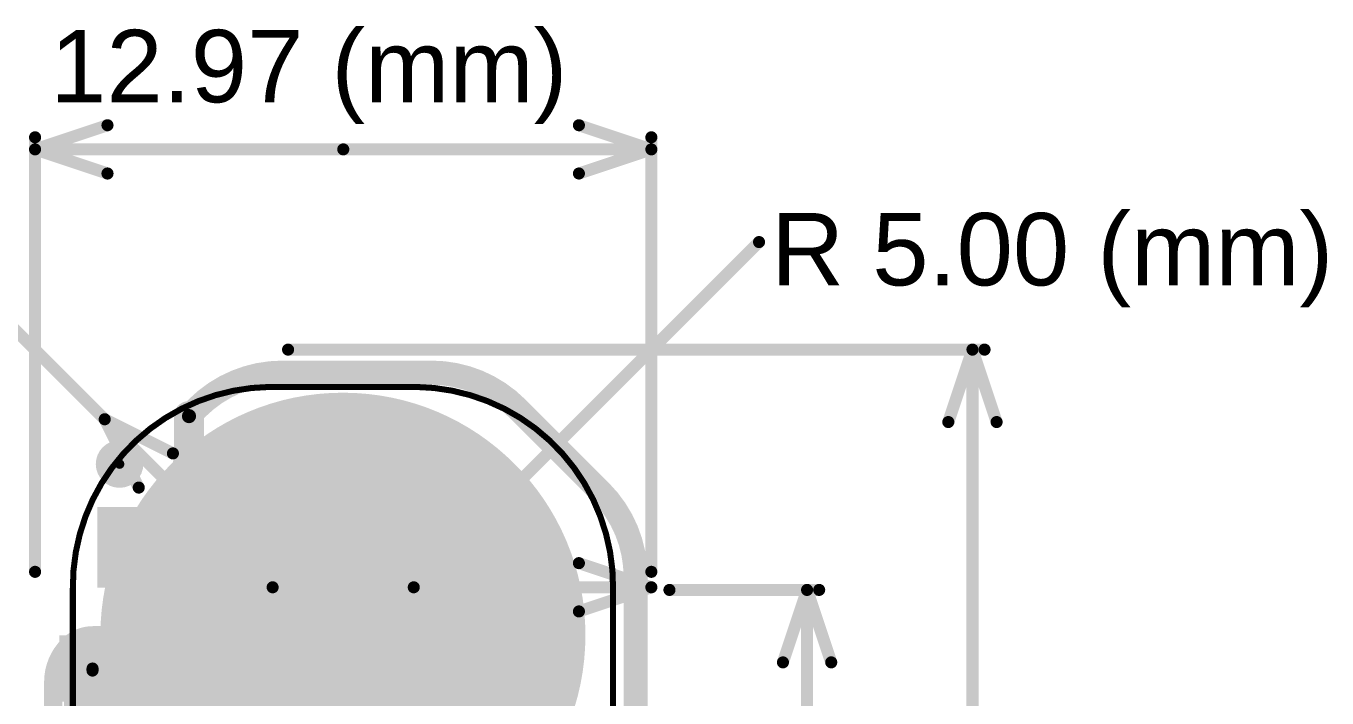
# Model space of a CAD drawing. Header units: millimetres. Extents: x -1.12 to 0.67, y -0.23 to 1.43.
# Drawn here: x -0.448 to 0.63, y 0.875 to 1.432 of the extents above; entities that cross this region are included whole.
import ezdxf

# ---------------------------------------------------------------- set-up
doc = ezdxf.new("R2010")
doc.units = ezdxf.units.MM
doc.header["$MEASUREMENT"] = 0
for name, color, linetype in [('BottomLayer', 5, 'Continuous'), ('BottomPaste', 16, 'Continuous'), ('BottomSolder', 6, 'Continuous'), ('Mechanical1', 6, 'Continuous'), ('PadHoleLayer', 156, 'Continuous'), ('TopLayer', 1, 'Continuous'), ('TopOverlay', 2, 'Continuous'), ('TopPaste', 8, 'Continuous'), ('TopSolder', 216, 'Continuous'), ('ViaHoleLayer', 16, 'Continuous')]:
    doc.layers.add(name, color=color, linetype=linetype)
doc.styles.add('Arial', font='', dxfattribs={"height": 0.2})
doc.styles.get('Arial').set_extended_font_data('Arial')

# ---------------------------------------------------------------- blocks, each defined once
blk = doc.blocks.new('_EMG________6')
at = {"layer": 'TopLayer'}
h = blk.add_hatch(color=1, dxfattribs=at)
edge = h.paths.add_edge_path()
edge.add_arc((0, 0.3932), 0.1969, 0, 360)
h = blk.add_hatch(color=1, dxfattribs=at)
edge = h.paths.add_edge_path()
edge.add_arc((-0.124, -0.0005), 0.0827, 90, 270)
edge.add_line((-0.124, -0.0832), (0.124, -0.0832))
edge.add_arc((0.124, -0.0005), 0.0827, 270, 450)
edge.add_line((0.124, 0.0822), (-0.124, 0.0822))
h = blk.add_hatch(color=1, dxfattribs=at)
edge = h.paths.add_edge_path()
edge.add_arc((0, -0.3932), 0.1969, 0, 360)
at = {"layer": 'TopPaste'}
h = blk.add_hatch(color=8, dxfattribs=at)
edge = h.paths.add_edge_path()
edge.add_arc((0, 0.3932), 0.1969, 0, 360)
h = blk.add_hatch(color=8, dxfattribs=at)
edge = h.paths.add_edge_path()
edge.add_arc((-0.124, -0.0005), 0.0827, 90, 270)
edge.add_line((-0.124, -0.0832), (0.124, -0.0832))
edge.add_arc((0.124, -0.0005), 0.0827, 270, 450)
edge.add_line((0.124, 0.0822), (-0.124, 0.0822))
h = blk.add_hatch(color=8, dxfattribs=at)
edge = h.paths.add_edge_path()
edge.add_arc((0, -0.3932), 0.1969, 0, 360)
at = {"layer": 'TopSolder'}
h = blk.add_hatch(color=216, dxfattribs=at)
edge = h.paths.add_edge_path()
edge.add_arc((0, 0.3932), 0.2009, 0, 360)
h = blk.add_hatch(color=216, dxfattribs=at)
edge = h.paths.add_edge_path()
edge.add_arc((-0.124, -0.0005), 0.0867, 90, 270)
edge.add_line((-0.124, -0.0872), (0.124, -0.0872))
edge.add_arc((0.124, -0.0005), 0.0867, 270, 450)
edge.add_line((0.124, 0.0862), (-0.124, 0.0862))
h = blk.add_hatch(color=216, dxfattribs=at)
edge = h.paths.add_edge_path()
edge.add_arc((0, -0.3932), 0.2009, 0, 360)
at = {"layer": 'TopOverlay', "const_width": 0.005}
for points in [[(-0.2237, 0.4317, -0.414214), (-0.0603, 0.5989)], [(0.0603, 0.5989, -0.414214), (0.2238, 0.4317)], [(-0.0603, -0.5989, -0.414214), (-0.2237, -0.4317)], [(0.2238, -0.4317, -0.414214), (0.0603, -0.5989)]]:
    blk.add_lwpolyline(points, format="xyb", dxfattribs=at)
for points in [[(-0.0603, 0.5989), (0.0603, 0.5989)], [(-0.2237, -0.4317), (-0.2237, 0.4317)], [(0.2238, -0.4317), (0.2238, 0.4317)], [(-0.0603, -0.5989), (0.0603, -0.5989)]]:
    blk.add_lwpolyline(points, dxfattribs=at)
at = {"layer": 'TopOverlay', "const_width": 0.0025}
for points in [[(-0.0615, 0.5989, 1), (-0.059, 0.5989, 1)], [(-0.0615, 0.5989, 1), (-0.059, 0.5989, 1)], [(0.059, 0.5989, 1), (0.0615, 0.5989, 1)], [(0.059, 0.5989, 1), (0.0615, 0.5989, 1)], [(-0.225, 0.4317, 1), (-0.2225, 0.4317, 1)], [(-0.225, 0.4317, 1), (-0.2225, 0.4317, 1)], [(0.2225, 0.4317, 1), (0.225, 0.4317, 1)], [(0.2225, 0.4317, 1), (0.225, 0.4317, 1)], [(-0.225, -0.4317, 1), (-0.2225, -0.4317, 1)], [(-0.225, -0.4317, 1), (-0.2225, -0.4317, 1)], [(0.2225, -0.4317, 1), (0.225, -0.4317, 1)], [(0.2225, -0.4317, 1), (0.225, -0.4317, 1)], [(-0.0615, -0.5989, 1), (-0.059, -0.5989, 1)], [(-0.0615, -0.5989, 1), (-0.059, -0.5989, 1)], [(0.059, -0.5989, 1), (0.0615, -0.5989, 1)], [(0.059, -0.5989, 1), (0.0615, -0.5989, 1)]]:
    blk.add_lwpolyline(points, format="xyb", close=True, dxfattribs=at)
blk = doc.blocks.new('TC33X_2_104E__B_11')
at = {"layer": 'BottomLayer'}
for points in [[(-0.0236, 0.0236), (0.0236, 0.0236), (0.0236, -0.0236), (-0.0236, -0.0236)], [(0.0551, 0.0236), (0.1024, 0.0236), (0.1024, -0.0236), (0.0551, -0.0236)], [(0.0079, -0.0709), (0.0709, -0.0709), (0.0709, -0.1299), (0.0079, -0.1299)]]:
    blk.add_hatch(color=5, dxfattribs=at).paths.add_polyline_path(points)
at = {"layer": 'BottomPaste'}
for points in [[(-0.0236, 0.0236), (0.0236, 0.0236), (0.0236, -0.0236), (-0.0236, -0.0236)], [(0.0551, 0.0236), (0.1024, 0.0236), (0.1024, -0.0236), (0.0551, -0.0236)], [(0.0079, -0.0709), (0.0709, -0.0709), (0.0709, -0.1299), (0.0079, -0.1299)]]:
    blk.add_hatch(color=16, dxfattribs=at).paths.add_polyline_path(points)
at = {"layer": 'BottomSolder'}
for points in [[(-0.0276, 0.0276), (0.0276, 0.0276), (0.0276, -0.0276), (-0.0276, -0.0276)], [(0.0511, 0.0276), (0.1064, 0.0276), (0.1064, -0.0276), (0.0511, -0.0276)], [(0.0039, -0.0669), (0.0749, -0.0669), (0.0749, -0.1339), (0.0039, -0.1339)]]:
    blk.add_hatch(color=6, dxfattribs=at).paths.add_polyline_path(points)

msp = doc.modelspace()

# ---------------------------------------------------------------- hatches: boundary and pattern name
at = {"layer": 'BottomLayer'}
h = msp.add_hatch(color=5, dxfattribs=at)
edge = h.paths.add_edge_path()
edge.add_arc((-0.313, 1.109), 0.0118, 0, 360)
msp.add_hatch(color=5, dxfattribs=at).paths.add_polyline_path([(-0.4165, 0.8365), (-0.3635, 0.8365), (-0.3635, 0.9235), (-0.4165, 0.9235)])
at = {"layer": 'BottomSolder'}
h = msp.add_hatch(color=6, dxfattribs=at)
edge = h.paths.add_edge_path()
edge.add_arc((-0.3705, 1.0693), 0.004, 0, 360)
at = {"layer": 'PadHoleLayer'}
h = msp.add_hatch(color=156, dxfattribs=at)
edge = h.paths.add_edge_path()
edge.add_arc((-0.3705, 1.0693), 0.0197, 0, 360)
at = {"layer": 'TopLayer'}
h = msp.add_hatch(color=1, dxfattribs=at)
edge = h.paths.add_edge_path()
edge.add_arc((-0.313, 1.109), 0.0118, 0, 360)
at = {"layer": 'TopSolder'}
h = msp.add_hatch(color=216, dxfattribs=at)
edge = h.paths.add_edge_path()
edge.add_arc((-0.3705, 1.0693), 0.004, 0, 360)
at = {"layer": 'ViaHoleLayer'}
h = msp.add_hatch(color=16, dxfattribs=at)
edge = h.paths.add_edge_path()
edge.add_arc((-0.313, 1.109), 0.00591, 0, 360)

# ---------------------------------------------------------------- linework, layer by layer
at = {"layer": 'BottomLayer'}
for points, const_width in [([(-0.313, 1.0813), (-0.313, 1.109)], 0.025), ([(-0.3543, 1.0015), (-0.3348, 1.0198)], 0.02), ([(-0.3535, 1.0003), (-0.3434, 0.9902)], 0.02), ([(-0.3141, 0.8999), (-0.3141, 0.9195)], 0.02), ([(-0.3141, 0.8999), (-0.1126, 0.8999)], 0.025), ([(-0.3929, 0.8982), (-0.3929, 0.8999)], 0.01)]:
    msp.add_lwpolyline(points, dxfattribs=dict(at, const_width=const_width))
for points, const_width in [([(-0.3192, 1.109, 1), (-0.3068, 1.109, 1)], 0.0125), ([(-0.3192, 1.0813, 1), (-0.3068, 1.0813, 1)], 0.0125), ([(-0.3192, 1.0813, 1), (-0.3068, 1.0813, 1)], 0.0125), ([(-0.341, 1.0198, 1), (-0.3285, 1.0198, 1)], 0.0125), ([(-0.3398, 1.0198, 1), (-0.3298, 1.0198, 1)], 0.01), ([(-0.3593, 1.0015, 1), (-0.3493, 1.0015, 1)], 0.01), ([(-0.3585, 1.0003, 1), (-0.3485, 1.0003, 1)], 0.01), ([(-0.3497, 0.9902, 1), (-0.3372, 0.9902, 1)], 0.0125), ([(-0.3484, 0.9902, 1), (-0.3384, 0.9902, 1)], 0.01), ([(-0.3204, 0.9195, 1), (-0.3079, 0.9195, 1)], 0.0125), ([(-0.3191, 0.9195, 1), (-0.3091, 0.9195, 1)], 0.01), ([(-0.3204, 0.8999, 1), (-0.3079, 0.8999, 1)], 0.0125), ([(-0.3191, 0.8999, 1), (-0.3091, 0.8999, 1)], 0.01), ([(-0.1188, 0.8999, 1), (-0.1063, 0.8999, 1)], 0.0125), ([(-0.1188, 0.8999, 1), (-0.1063, 0.8999, 1)], 0.0125), ([(-0.3954, 0.8999, 1), (-0.3904, 0.8999, 1)], 0.005), ([(-0.3954, 0.8982, 1), (-0.3904, 0.8982, 1)], 0.005), ([(-0.0941, 0.8897, 1), (-0.0816, 0.8897, 1)], 0.0125), ([(-0.0941, 0.8897, 1), (-0.0816, 0.8897, 1)], 0.0125)]:
    msp.add_lwpolyline(points, format="xyb", close=True, dxfattribs=dict(at, const_width=const_width))
at = {"layer": 'BottomLayer', "const_width": 0.025}
for points in [[(-0.313, 1.0813, -0.17188), (-0.3348, 1.0198)], [(-0.3434, 0.9902, -0.198912), (-0.3141, 0.9195)], [(-0.1126, 0.8999, -0.19891), (-0.0878, 0.8897)], [(-0.0878, 0.8897, -0.198911), (-0.071, 0.8491)]]:
    msp.add_lwpolyline(points, format="xyb", dxfattribs=at)
at = {"layer": 'Mechanical1', "const_width": 0.01}
for points in [[(-0.4405, 1.33), (-0.3805, 1.35)], [(0.01, 1.35), (0.07, 1.33)], [(-0.4405, 0.98), (-0.4405, 1.34)], [(0.07, 0.98), (0.07, 1.34)], [(-0.4405, 1.33), (-0.3805, 1.31)], [(-0.4405, 1.33), (-0.1852, 1.33)], [(-0.1852, 1.33), (0.07, 1.33)], [(0.01, 1.31), (0.07, 1.33)], [(-0.1268, 0.9672), (0.1592, 1.2532)], [(-0.5094, 1.233), (-0.2437, 0.9672)], [(-0.2309, 1.1641), (0.346, 1.1641)], [(0.316, 1.1041), (0.336, 1.1641)], [(0.336, 1.1641), (0.356, 1.1041)], [(0.336, 0.8548), (0.336, 1.1641)], [(-0.3828, 1.1064), (-0.3263, 1.0781)], [(-0.3828, 1.1064), (-0.3546, 1.0498)], [(-0.3828, 1.1064), (-0.2437, 0.9672)], [(0.01, 0.9872), (0.07, 0.9672)], [(-0.1268, 0.9672), (0.07, 0.9672)], [(0.01, 0.9472), (0.07, 0.9672)], [(0.085, 0.965), (0.209, 0.965)], [(0.179, 0.905), (0.199, 0.965)], [(0.199, 0.965), (0.219, 0.905)], [(0.199, 0.8008), (0.199, 0.965)]]:
    msp.add_lwpolyline(points, dxfattribs=at)
at = {"layer": 'Mechanical1', "const_width": 0.005}
for points in [[(-0.383, 1.35, 1), (-0.378, 1.35, 1)], [(0.0075, 1.35, 1), (0.0125, 1.35, 1)], [(-0.443, 1.34, 1), (-0.438, 1.34, 1)], [(0.0675, 1.34, 1), (0.0725, 1.34, 1)], [(-0.443, 1.33, 1), (-0.438, 1.33, 1)], [(-0.443, 1.33, 1), (-0.438, 1.33, 1)], [(-0.443, 1.33, 1), (-0.438, 1.33, 1)], [(-0.1877, 1.33, 1), (-0.1827, 1.33, 1)], [(-0.1877, 1.33, 1), (-0.1827, 1.33, 1)], [(0.0675, 1.33, 1), (0.0725, 1.33, 1)], [(0.0675, 1.33, 1), (0.0725, 1.33, 1)], [(0.0675, 1.33, 1), (0.0725, 1.33, 1)], [(-0.383, 1.31, 1), (-0.378, 1.31, 1)], [(0.0075, 1.31, 1), (0.0125, 1.31, 1)], [(0.1567, 1.2532, 1), (0.1617, 1.2532, 1)], [(-0.2334, 1.1641, 1), (-0.2284, 1.1641, 1)], [(0.3335, 1.1641, 1), (0.3385, 1.1641, 1)], [(0.3335, 1.1641, 1), (0.3385, 1.1641, 1)], [(0.3335, 1.1641, 1), (0.3385, 1.1641, 1)], [(0.3435, 1.1641, 1), (0.3485, 1.1641, 1)], [(-0.3853, 1.1064, 1), (-0.3803, 1.1064, 1)], [(-0.3853, 1.1064, 1), (-0.3803, 1.1064, 1)], [(-0.3853, 1.1064, 1), (-0.3803, 1.1064, 1)], [(0.3135, 1.1041, 1), (0.3185, 1.1041, 1)], [(0.3535, 1.1041, 1), (0.3585, 1.1041, 1)], [(-0.3288, 1.0781, 1), (-0.3238, 1.0781, 1)], [(-0.3571, 1.0498, 1), (-0.3521, 1.0498, 1)], [(0.0075, 0.9872, 1), (0.0125, 0.9872, 1)], [(-0.443, 0.98, 1), (-0.438, 0.98, 1)], [(0.0675, 0.98, 1), (0.0725, 0.98, 1)], [(-0.2462, 0.9672, 1), (-0.2412, 0.9672, 1)], [(-0.2462, 0.9672, 1), (-0.2412, 0.9672, 1)], [(-0.1293, 0.9672, 1), (-0.1243, 0.9672, 1)], [(-0.1293, 0.9672, 1), (-0.1243, 0.9672, 1)], [(0.0675, 0.9672, 1), (0.0725, 0.9672, 1)], [(0.0675, 0.9672, 1), (0.0725, 0.9672, 1)], [(0.0675, 0.9672, 1), (0.0725, 0.9672, 1)], [(0.0825, 0.965, 1), (0.0875, 0.965, 1)], [(0.1965, 0.965, 1), (0.2015, 0.965, 1)], [(0.1965, 0.965, 1), (0.2015, 0.965, 1)], [(0.1965, 0.965, 1), (0.2015, 0.965, 1)], [(0.2065, 0.965, 1), (0.2115, 0.965, 1)], [(0.0075, 0.9472, 1), (0.0125, 0.9472, 1)], [(0.1765, 0.905, 1), (0.1815, 0.905, 1)], [(0.2165, 0.905, 1), (0.2215, 0.905, 1)]]:
    msp.add_lwpolyline(points, format="xyb", close=True, dxfattribs=at)
at = {"layer": 'TopLayer'}
for points, const_width in [([(-0.3063, 1.1157, -0.198912), (-0.2356, 1.145)], 0.02), ([(-0.1121, 1.145, -0.198912), (-0.0414, 1.1157)], 0.02), ([(0.0277, 1.0466, -0.198912), (0.057, 0.9759)], 0.02), ([(-0.413, 0.919, -0.198912), (-0.3926, 0.9275)], 0.015), ([(-0.4255, 0.8889, -0.198912), (-0.413, 0.919)], 0.015)]:
    msp.add_lwpolyline(points, format="xyb", dxfattribs=dict(at, const_width=const_width))
for points, const_width in [([(-0.2356, 1.145), (-0.1121, 1.145)], 0.02), ([(-0.313, 1.109), (-0.3063, 1.1157)], 0.02), ([(-0.0414, 1.1157), (0.0277, 1.0466)], 0.02), ([(0.057, 0.3234), (0.057, 0.9759)], 0.02), ([(-0.3926, 0.9275), (-0.2754, 0.9275)], 0.015), ([(-0.4255, 0.846), (-0.4255, 0.8889)], 0.015)]:
    msp.add_lwpolyline(points, dxfattribs=dict(at, const_width=const_width))
for points, const_width in [([(-0.2406, 1.145, 1), (-0.2306, 1.145, 1)], 0.01), ([(-0.2406, 1.145, 1), (-0.2306, 1.145, 1)], 0.01), ([(-0.1171, 1.145, 1), (-0.1071, 1.145, 1)], 0.01), ([(-0.1171, 1.145, 1), (-0.1071, 1.145, 1)], 0.01), ([(-0.3113, 1.1157, 1), (-0.3013, 1.1157, 1)], 0.01), ([(-0.3113, 1.1157, 1), (-0.3013, 1.1157, 1)], 0.01), ([(-0.0464, 1.1157, 1), (-0.0364, 1.1157, 1)], 0.01), ([(-0.0464, 1.1157, 1), (-0.0364, 1.1157, 1)], 0.01), ([(-0.318, 1.109, 1), (-0.308, 1.109, 1)], 0.01), ([(0.0227, 1.0466, 1), (0.0327, 1.0466, 1)], 0.01), ([(0.0227, 1.0466, 1), (0.0327, 1.0466, 1)], 0.01), ([(0.052, 0.9759, 1), (0.062, 0.9759, 1)], 0.01), ([(0.052, 0.9759, 1), (0.062, 0.9759, 1)], 0.01), ([(-0.3963, 0.9275, 1), (-0.3888, 0.9275, 1)], 0.0075), ([(-0.3963, 0.9275, 1), (-0.3888, 0.9275, 1)], 0.0075), ([(-0.2791, 0.9275, 1), (-0.2716, 0.9275, 1)], 0.0075), ([(-0.4168, 0.919, 1), (-0.4093, 0.919, 1)], 0.0075), ([(-0.4168, 0.919, 1), (-0.4093, 0.919, 1)], 0.0075), ([(-0.4292, 0.8889, 1), (-0.4217, 0.8889, 1)], 0.0075), ([(-0.4292, 0.8889, 1), (-0.4217, 0.8889, 1)], 0.0075)]:
    msp.add_lwpolyline(points, format="xyb", close=True, dxfattribs=dict(at, const_width=const_width))

# ---------------------------------------------------------------- block references
msp.add_blockref('_EMG________6', (-0.1855, 0.5343))
at = {"rotation": 180}
msp.add_blockref('TC33X_2_104E__B_11', (-0.3141, 0.8999), dxfattribs=at)

# ---------------------------------------------------------------- texts
at = {"layer": 'Mechanical1', "style": 'Arial'}
for s, p in [('12.97 (mm)', (-0.428, 1.369)), ('R 5.00 (mm)', (0.1692, 1.2173))]:
    msp.add_text(s, height=0.06, dxfattribs=at).set_placement(p)

doc.saveas('drawing.dxf')
